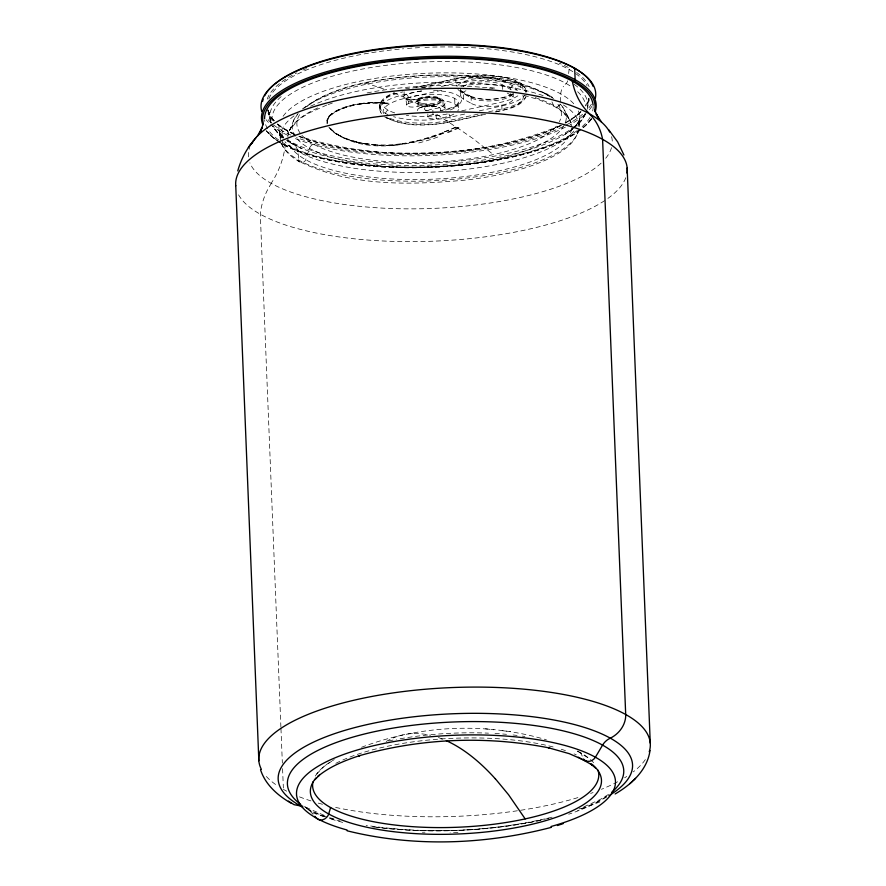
<?xml version="1.0" encoding="UTF-8"?>
<svg xmlns="http://www.w3.org/2000/svg" width="886" height="886" viewBox="0 0 886 886"><rect width="100%" height="100%" fill="white"/><g stroke="black" fill="none" stroke-linecap="round" stroke-linejoin="round"><path stroke-width="0.66" stroke-dasharray="4.43 3.32" d="M328.684 117.24L327.421 120.252L327.643 123.974L327.432 120.662L328.817 117.052M417.228 101.835L417.173 100.506M440.386 99.597L440.431 100.926M380.05 103.839L379.895 110.03L381.467 113.796M560.329 101.812L560.738 93.905A12.249 10.178 -60.9 0 1 563.086 86.972L563.507 86.319M579.067 126.565L578.702 123.508L579.067 126.565L579.665 117.495L579.211 121.127L579.71 118.646L577.772 123.553L579.012 121.072L575.612 125.989L577.45 123.907L573.552 127.828M379.895 104.338L379.773 107.051C379.274 99.243 387.968 95.3 393.949 92.897M568.624 73.549L569.1 69.462A1.152 0.964 -60.9 0 1 570.086 68.432A162.271 53.37 -2.3 0 0 559.177 63.172M587.352 109.155L588.88 98.601L585.912 105.412M495.938 111.968C506.227 109.188 520.58 107.76 525.863 96.984M525.952 96.707L525.708 97.471M577.539 133.797L578.514 130.751C574.66 144.263 561.469 152.104 549.774 158.206C524.102 170.477 495.839 176.192 467.786 179.88C411.026 185.119 349.283 187.245 297.275 160.421L300.044 162.072A4.208 3.5 -60.9 0 0 304.983 160.997A3.5 2.913 -60.9 0 0 305.714 159.713L309.447 148.327A6.113 5.083 -60.9 0 1 313.522 144.196M586.034 112.998L581.094 121.216L576.365 125.989M298.161 113.286L293.742 120.208L289.467 130.607L291.394 127.196L289.622 130.076L297.286 120.961L296.511 121.57L302.314 117.14L309.347 112.876L326.801 105.013M328.839 117.45L329.271 116.874M591.649 118.912C578.292 136.145 556.596 143.787 536.661 150.598C500.025 161.872 461.628 166.524 423.408 167.653C388.356 168.373 352.982 166.18 318.849 157.763C299.955 152.414 278.979 146.456 266.099 130.563M328.806 116.742L326.956 120.175L326.989 123.896M316.734 773.932L323.368 766.999L332.959 760.365M559.188 105.567L559.587 105.057A3.322 2.758 -60.9 0 0 560.018 104.227M329.404 116.287C337.821 109.011 350.07 105.567 361.311 104.05A38.707 12.758 -6.5 0 1 382.309 103.263A34.255 11.164 -6.3 0 1 387.835 103.828C369.085 101.115 345.208 102.997 329.57 116.099M328.95 116.155C337.488 107.793 350.036 105.334 361.399 103.452M580.74 111.968L578.957 113.641L580.784 111.935A161.108 52.983 -2.3 0 1 565.766 122.966M581.039 111.381L575.346 116.332L565.013 123.01M302.458 108.956C337.666 82.32 384.38 78.433 426.963 75.232C469.469 74.801 515.674 75.199 553.196 97.792M572.533 129.112L565.434 134.096L572.577 128.813M574.239 127.728L569.155 131.704L572.345 129.267M511.388 94.414L511.798 94.149C499.981 100.251 480.943 101.281 468.816 95.334L470.743 96.663A2.569 2.137 -60.9 0 1 471.097 97.814L471.33 103.452A22.438 7.376 -2.3 0 0 501.808 105.235A22.438 7.376 -2.3 0 0 510.524 94.88L510.347 90.361M608.538 794.41L600.088 799.526L579.112 808.984M386.196 741.493C394.613 736.521 404.293 733.73 414.083 733.508M559.664 125.845C479.049 158.76 383.228 162.548 300.166 136.522M599.855 801.919L577.617 810.413M419.931 107.693L424.383 106.364L421.204 107.173M443.144 132.678L421.315 139.755L400.993 144.019M443.078 133.11L434.76 136.079M443.332 132.944C423.752 140.176 403.13 145.825 382.087 145.481M443.377 133.332L436.687 135.746M420.573 107.483L421.658 107.084M328.086 104.57L333.225 102.809M361.521 747.286C420.208 724.981 486.104 721.99 546.385 739.799M431.404 137.496C398.766 147.851 355.585 152.901 328.673 127.44M422.212 106.929L423.53 106.597M552.078 817.18C491.453 831.832 427.849 834.546 366.173 825.353M414.382 141.904L395.012 145.116M412.677 88.013L456.556 78.411C473.091 75.033 490.39 74.49 506.958 77.946C514.389 79.862 526.018 82.763 526.118 92.266M416.099 87.504L457.242 78.511A44.245 14.553 -2.3 0 1 504.378 77.691A44.245 14.553 -2.3 0 1 522.253 91.435M422.633 87.57L455.814 80.305A47.401 15.594 -2.3 0 1 526.162 90.959M421.426 90.848L404.182 94.614A47.401 15.594 -2.3 0 0 382.287 114.006M441.339 86.485L455.936 83.295A47.401 15.594 -2.3 0 1 525.077 90.926M383.461 113.541A44.245 14.553 -2.3 0 1 405.821 98.124L444.307 89.707M461.695 110.85L500.18 102.422A44.245 14.553 -2.3 0 0 517.834 95.843M464.663 114.061L450.066 117.251A47.401 15.594 -2.3 0 1 393.583 116.675M479.26 110.872L501.83 105.932A47.401 15.594 -2.3 0 0 524.368 95.777M478.052 114.15L450.188 120.241A47.401 15.594 -2.3 0 1 388.013 117.605M488.673 111.824L501.941 108.923A47.401 15.594 -2.3 0 0 525.586 97.15M386.872 117.428A44.245 14.553 -2.3 0 0 448.759 122.046L484.598 114.205M495.208 111.88L500.524 110.717A3.444 1.539 77.7 0 0 501.343 110.761L501.819 110.041A2.569 1.152 77.7 0 0 501.941 108.923L501.83 105.932A2.569 1.152 77.7 0 0 501.609 104.614L501.044 103.319A3.444 1.539 77.7 0 0 500.18 102.422M485.572 114.239C453.51 121.094 416.021 133.221 384.646 116.919M540.593 820.425C486.768 831.378 431.139 833.837 376.572 827.413M440.342 110.783L453.001 107.272L457.098 104.825L458.405 102.3L458.494 107.815M425.236 106.287L424.15 106.475L428.082 105.91M427.838 105.977L426.354 106.143L427.495 106.021M405.655 88.633L409.465 88.29M394.469 145.171L391.767 145.382M420.983 87.504L431.272 87.038M391.224 145.415L378.953 145.503L366.671 144.241A71.611 24.93 -4 0 1 361.333 143.244L356.25 142.148M430.12 105.888L428.658 105.943L429.832 105.91M432.124 105.943L430.984 105.91L436.931 106.553L431.892 105.866M377.458 145.016C360.713 143.299 341.309 140.83 329.625 127.407M433.243 106.021L434.472 106.143M485.439 728.813L493.812 729.776M502.129 730.684L510.303 731.615M372.574 826.926L375.243 827.247M435.336 106.287L436.377 106.475M358.874 142.701C347.999 140.11 336.148 136.522 328.905 127.407M524.091 95.334L538.987 99.708L554.68 106.597L561.181 110.672L560.362 110.13L568.89 118.58L565.755 112.788L571.171 123.032L563.153 107.693L560.694 104.614M329.382 818.276L340.069 820.979M324.354 816.792L310.776 812.218M324.176 815.353L305.781 807.29M294.551 134.14L283.598 128.337L277.44 123.885M427.473 110.606L427.218 110.44A3.444 2.868 -60.9 0 0 425.69 110.34M577.439 751.14L589.722 758.903M286.521 140.342L302.004 148.748L287.297 140.553M457.663 85.997A25.594 8.417 -2.3 0 1 478.617 78.4A25.594 8.417 -2.3 0 1 505.208 81.667L512.95 85.975A25.594 8.417 -2.3 0 1 516.106 90.56M511.2 89.796A22.438 7.376 -2.3 0 0 510.292 89.242L502.55 84.923A22.438 7.376 -2.3 0 0 482.704 81.833A22.438 7.376 -2.3 0 0 463.112 86.485M507.202 93.03L510.524 94.88M457.929 89.353A25.594 8.417 -2.3 0 0 460.487 91.446L468.229 95.766A25.594 8.417 -2.3 0 0 490.877 99.287A25.594 8.417 -2.3 0 0 513.227 93.982M460.764 95.732L460.454 89.619L460.875 91.302L460.399 89.851L463.001 92.343A2.569 2.137 -60.9 0 1 463.356 93.495L463.577 99.143L471.33 103.452M427.672 110.684L427.971 110.783A6.711 2.204 -2.3 0 1 432.8 109.011A16.026 5.272 -2.3 0 0 442.934 100.971L443.166 106.608M338.884 135.536L333.479 131.815L329.393 127.462M437.186 114.604L456.689 127.451M305.094 806.913L307.265 808.265L305.061 806.858M456.766 127.418L472.969 138.537L493.358 154.596M283.741 137.574L281.969 136.079L283.952 138.006M283.287 138.061L278.126 133.686L272.5 126M274.095 120.706L270.861 116.764L267.771 109.654M313.013 814.334L308.561 809.461A15.926 13.246 -60.9 0 0 304.441 806.692M283.177 137.075L280.087 133.376L281.515 135.757L279.101 131.017L280.397 135.004L279.101 131.017M386.141 117.639L387.116 118.436A3.444 2.868 -60.9 0 0 388.644 118.536M267.672 109.299L270.95 116.908M269.477 114.405L268.181 110.916M551.923 101.879L553.628 105.467A3.5 2.913 -60.9 0 0 554.437 106.442A4.231 3.522 -60.9 0 0 559.166 105.545M580.762 752.823L582.213 756.101M281.261 142.989C284.24 151.617 292.912 158.118 299.833 161.894A3.322 2.758 -60.9 0 1 299.014 160.288L297.818 151.44A12.249 10.178 -60.9 0 0 294.949 145.636L294.484 145.182A14.242 11.839 -60.9 0 0 291.715 143.521M327.078 123.874C325.339 113.153 339.604 109.942 347.401 106.785C360.536 102.787 375.409 102.377 388.278 103.208M268.059 110.949L271.094 123.209A159.148 52.34 -2.3 0 1 283.022 95.068M287.651 131.039L288.448 134.849M279.245 131.449L280.563 140.42M280.22 136.843L280.308 138.205M445.16 108.845L444.318 101.369L442.048 99.276L437.584 97.637L428.614 96.962L413.995 99.575L406.021 98.612L406.884 99.365A2.569 2.137 -60.9 0 1 407.25 100.517M327.399 122.877L327.322 121.005M520.226 84.059L520.348 87.049M513.116 92.642L513.348 98.28M502.727 89.431L502.55 84.923A2.569 2.137 -60.9 0 1 502.816 83.638L503.713 82.431A3.444 2.868 -60.9 0 1 505.208 81.667M454.662 98.401L454.895 104.05M438.924 97.837L438.98 99.166M436.089 114.316L436.266 118.824A6.711 2.204 -2.3 0 1 428.137 117.506A6.711 2.204 -2.3 0 1 433.032 114.659A16.026 5.272 -2.3 0 0 436.421 114.117M433.032 114.659L432.8 109.011A2.569 0.554 83.3 0 0 432.667 107.682L432.368 106.353A3.444 0.742 83.3 0 0 431.936 105.379A12.869 4.231 -2.3 0 0 440.065 98.922A12.869 4.231 -2.3 0 0 419.875 98.667A9.879 3.245 -2.3 0 1 405.921 99.099A9.879 3.245 -2.3 0 1 406.131 94.492A32.616 10.732 -2.3 0 1 424.372 90.904M427.849 113.984L427.938 116.974M418.635 102.278L418.69 103.596M406.131 94.492A3.444 2.237 70.4 0 1 407.35 95.289L408.136 96.519A2.569 1.661 70.4 0 1 408.435 97.814L408.667 103.452A6.711 2.204 -2.3 0 0 408.524 106.586A6.711 2.204 -2.3 0 0 418.015 106.287L417.782 100.65A2.569 1.661 70.4 0 1 417.982 99.509L418.69 98.734A3.444 2.237 70.4 0 1 419.875 98.667M404.06 91.635L404.182 94.614A2.569 1.152 77.7 0 0 404.404 95.932L404.957 97.227A3.444 1.539 77.7 0 0 405.821 98.124M282.08 132.413L282.534 143.698A1.13 0.941 -60.9 0 0 283.609 144.429M280.906 727.173L260.307 214.224A58.255 48.431 -60.9 0 1 271.304 183.435M280.962 728.558L282.357 763.123M282.579 768.649L283.354 788.008M406.63 105.168L405.91 98.567A3.444 2.868 -60.9 0 0 404.381 98.468M584.849 113.74A157.055 51.654 -2.3 0 1 574.549 127.54M572.777 129.002A157.055 51.654 -2.3 0 1 431.737 165.073A157.055 51.654 -2.3 0 1 287.396 140.918M283.155 137.895A157.055 51.654 -2.3 0 1 273.298 125.779M272.035 120.662A157.055 51.654 -2.3 0 1 394.115 64.346A157.055 51.654 -2.3 0 1 572.389 87.415M577.672 91.712A157.055 51.654 -2.3 0 1 585.613 105.046M567.76 80.781A4.231 3.522 -60.9 0 1 566.088 83.461A14.242 11.839 -60.9 0 0 563.507 86.319M291.727 143.488A4.231 3.522 -60.9 0 1 289.755 141.206M585.402 114.283A159.148 52.34 -2.3 0 1 452.746 161.706A159.148 52.34 -2.3 0 1 287.529 139.899M283.409 137.208A159.148 52.34 -2.3 0 1 272.6 126.222M574.194 84.358A159.148 52.34 -2.3 0 1 587.418 108.867M591.527 118.802A167.487 55.076 -2.3 0 1 429.721 166.778A167.487 55.076 -2.3 0 1 266.575 131.006M591.183 118.613A166.302 54.688 -2.3 0 1 450.498 166.169A166.302 54.688 -2.3 0 1 281.261 143.1M276.953 140.298A166.302 54.688 -2.3 0 1 267.007 130.873M588.946 98.313A161.108 52.983 -2.3 0 1 585.613 105.999M561.336 125.38A161.108 52.983 -2.3 0 1 298.959 136.422M295.248 134.827A161.108 52.983 -2.3 0 1 277.429 124.095M273.918 120.74A161.108 52.983 -2.3 0 1 267.904 110.241M268.823 98.9A161.108 52.983 -2.3 0 1 403.573 48.752M407.482 48.431A161.108 52.983 -2.3 0 1 419.532 47.634M424.926 47.368A161.108 52.983 -2.3 0 1 587.064 85.632M286.599 130.452A1.152 0.964 -60.9 0 1 287.673 131.028M589.467 99.664A162.271 53.37 -2.3 0 1 585.978 106.298M580.817 112.123A162.271 53.37 -2.3 0 1 565.645 122.91M561.115 125.314A162.271 53.37 -2.3 0 1 298.626 136.101M294.241 134.24A162.271 53.37 -2.3 0 1 277.196 124.173M273.663 120.994A162.271 53.37 -2.3 0 1 268.004 113.12M267.218 99.154A162.271 53.37 -2.3 0 1 296.744 72.918M302.934 70.049A162.271 53.37 -2.3 0 1 306.368 68.587M576.598 72.464A162.271 53.37 -2.3 0 1 589.135 86.717M591.848 106.375A167.487 55.076 -2.3 0 1 589.312 109.786M583.697 115.379A167.487 55.076 -2.3 0 1 570.086 124.66M565.412 127.141A167.487 55.076 -2.3 0 1 293.344 137.806M287.607 135.259A167.487 55.076 -2.3 0 1 266.121 119.721M282.047 132.424A1.13 0.941 -60.9 0 1 283.077 131.239M591.361 104.205A166.302 54.688 -2.3 0 1 588.127 108.723M582.556 114.272A166.302 54.688 -2.3 0 1 450.996 152.813A166.302 54.688 -2.3 0 1 296.577 137.485M290.918 135.104A166.302 54.688 -2.3 0 1 266.476 117.594M459.003 127.883A141.239 40.911 -7.1 0 1 445.259 133.72M385.654 113.508A2.569 2.137 -60.9 0 1 385.919 112.212L386.817 111.005A3.444 2.868 -60.9 0 1 388.312 110.252M387.891 114.615A47.401 15.594 -2.3 0 1 402.831 91.911M447.264 113.995A44.245 14.553 -2.3 0 1 406.364 115.413M394.735 112.91A44.245 14.553 -2.3 0 1 394.68 92.997M448.859 114.084A3.444 1.539 77.7 0 1 449.291 114.648L449.844 115.944A2.569 1.152 77.7 0 1 450.066 117.262L450.188 120.241A2.569 1.152 77.7 0 1 450.066 121.36L449.579 122.08A3.444 1.539 77.7 0 1 448.759 122.035M426.531 110.728A9.879 3.245 -2.3 0 1 431.936 105.379M442.934 100.971A16.026 5.272 -2.3 0 0 417.782 100.65A6.711 2.204 -2.3 0 1 408.291 100.938A6.711 2.204 -2.3 0 1 408.435 97.814A29.459 9.691 -2.3 0 1 450.741 96.74A29.459 9.691 -2.3 0 1 447.951 110.75M418.015 106.287A16.026 5.272 -2.3 0 1 437.518 104.88A16.026 5.272 -2.3 0 1 444.473 110.672M408.667 103.452A29.459 9.691 -2.3 0 1 443.808 100.738A29.459 9.691 -2.3 0 1 457.752 110.96M453.809 114.095A29.459 9.691 -2.3 0 1 436.266 118.824M315.327 776.07A143.189 47.091 -2.3 0 1 334.255 759.612M388.699 740.951A143.189 47.091 -2.3 0 1 396.407 739.433M400.151 738.758A143.189 47.091 -2.3 0 1 488.474 733.154M494.986 733.475A143.189 47.091 -2.3 0 1 506.482 734.317M513.06 734.97A143.189 47.091 -2.3 0 1 517.081 735.435M522.352 736.111A143.189 47.091 -2.3 0 1 524.911 736.476M577.506 751.118A143.189 47.091 -2.3 0 1 595.06 764.529M606.611 796.237A168.296 55.342 -2.3 0 1 568.712 814.212M457.973 832.585A168.296 55.342 -2.3 0 1 450.066 832.84M425.003 832.851A168.296 55.342 -2.3 0 1 422.378 832.774M342.694 822.396A168.296 55.342 -2.3 0 1 329.359 818.42M324.641 816.748A168.296 55.342 -2.3 0 1 306.179 808.076M606.589 797.046A177.333 58.321 -2.3 0 1 580.729 808.796M548.921 818.254A177.333 58.321 -2.3 0 1 372.796 826.638M333.856 818.874A177.333 58.321 -2.3 0 1 306.301 808.94M645.329 759.59A195.928 64.434 -2.3 0 1 633.291 771.85M626.745 776.457A195.928 64.434 -2.3 0 1 624.597 777.808M617.62 781.784A195.928 64.434 -2.3 0 1 601.428 789.315M593.055 792.56A195.928 64.434 -2.3 0 1 590.63 793.424M577.916 797.599A195.928 64.434 -2.3 0 1 332.97 806.836M322.493 804.278A195.928 64.434 -2.3 0 1 316.18 802.517M310.975 800.922A195.928 64.434 -2.3 0 1 296.134 795.506M286.71 791.154A195.928 64.434 -2.3 0 1 283.409 789.393M275.557 784.475A195.928 64.434 -2.3 0 1 264.582 774.342M625.749 177.754A195.928 64.434 -2.3 0 1 606.976 199.062M604.684 200.613A195.928 64.434 -2.3 0 1 400.095 241.546A195.928 64.434 -2.3 0 1 238.256 194.156M611.517 147.63A182.106 59.894 -2.3 0 1 605.293 158.771M601.129 163.135A182.106 59.894 -2.3 0 1 410.163 208.863A182.106 59.894 -2.3 0 1 249.874 162.825M248.423 156.888A182.106 59.894 -2.3 0 1 249.498 148.294M611.562 136.699A182.106 59.894 -2.3 0 1 612.281 142.712M285.392 144.097A74.933 62.308 -60.9 0 1 271.16 183.324M593.155 106.553A164.397 54.068 -2.3 0 1 592.114 112.943M590.032 117.417A164.397 54.068 -2.3 0 1 581.338 127.374M577.473 130.43A164.397 54.068 -2.3 0 1 431.881 166.668A164.397 54.068 -2.3 0 1 282.944 142.757M278.68 139.988A164.397 54.068 -2.3 0 1 268.857 130.663M267.517 128.636A164.397 54.068 -2.3 0 1 264.67 120.186M578.392 110.905A150.498 49.494 -2.3 0 1 577.373 125.978M573.884 131.095A150.498 49.494 -2.3 0 1 429.843 172.183A150.498 49.494 -2.3 0 1 284.993 141.804M282.003 137.972A150.498 49.494 -2.3 0 1 279.278 124.483M283.088 116.287A150.498 49.494 -2.3 0 1 427.041 73.228A150.498 49.494 -2.3 0 1 574.35 104.426M563.385 104.969A149.535 49.173 -2.3 0 1 473.246 177.211A149.535 49.173 -2.3 0 1 281.482 143.399M280.275 138.526A149.535 49.173 -2.3 0 1 294.019 115.9M310.598 106.22A149.535 49.173 -2.3 0 1 544.868 96.242M571.448 128.492A141.904 46.67 -2.3 0 1 430.308 179.271A141.904 46.67 -2.3 0 1 287.928 139.069M287.895 136.688A141.904 46.67 -2.3 0 1 320.012 106.907M367.081 92.919A141.904 46.67 -2.3 0 1 482.505 87.36M489.194 88.068A141.904 46.67 -2.3 0 1 493.148 88.556M535.233 97.626A141.904 46.67 -2.3 0 1 571.415 126.111M560.173 104.083A137.153 45.108 -2.3 0 1 565.268 122.8M564.216 125.136A137.153 45.108 -2.3 0 1 398.467 167.21A137.153 45.108 -2.3 0 1 297.474 114.438M303.887 108.369A137.153 45.108 -2.3 0 1 427.938 77.027A137.153 45.108 -2.3 0 1 553.54 98.645M544.724 93.606A6.113 5.083 -60.9 0 1 549.11 95.865M557.936 104.349A132.346 43.525 -2.3 0 1 559.365 121.736M556.286 126.233A132.346 43.525 -2.3 0 1 428.99 162.382A132.346 43.525 -2.3 0 1 301.882 135.259M300.299 133.299A132.346 43.525 -2.3 0 1 301.063 112.533M307.254 106.276A132.346 43.525 -2.3 0 1 427.916 75.31A132.346 43.525 -2.3 0 1 550.029 96.851M364.888 83.051A915.415 409.841 77.7 0 1 385.344 89.652M393.838 92.941A915.415 409.841 77.7 0 1 423.131 106.697M455.902 127.086A141.295 39.693 -7.7 0 1 442.147 132.701M417.683 110.717A11.618 3.821 -2.3 0 1 430.518 105.899A11.618 3.821 -2.3 0 1 439.932 110.783M414.094 733.586A293.244 131.294 77.7 0 1 430.53 735.314M438.393 737.562A293.244 131.294 77.7 0 1 444.052 739.71M458.594 127.296A140.597 40.734 -7.1 0 1 445.049 133.066M400.86 143.765A44.976 16.491 -4.8 0 1 377.624 144.828M388.201 103.241A34.864 11.363 -6.3 0 0 382.641 102.665A39.361 12.98 -6.5 0 0 361.422 103.496M366.128 143.964A73.128 25.362 -3.9 0 1 359.007 142.635M376.207 144.817A61.466 21.641 -4.1 0 1 366.538 143.709M382.198 145.304A49.062 17.941 -4.6 0 1 375.996 145.016M335.838 763.333A145.681 47.91 -2.3 0 1 554.946 747.441M561.248 749.257A145.681 47.91 -2.3 0 1 565.933 750.796M574.095 753.897A145.681 47.91 -2.3 0 1 576.31 754.861M512.95 85.986A3.444 2.868 -60.9 0 0 511.455 86.739L510.557 87.947A2.569 2.137 -60.9 0 0 510.292 89.242M460.487 91.457A3.444 2.868 -60.9 0 1 462.016 91.546L469.757 95.865A3.444 2.868 -60.9 0 0 468.229 95.766M457.242 78.511A3.444 1.539 77.7 0 0 456.423 78.466L455.936 79.186A2.569 1.152 77.7 0 0 455.814 80.305L455.936 83.295A2.569 1.152 77.7 0 0 456.157 84.613L456.722 85.898A3.444 1.539 77.7 0 0 456.999 86.296M522.884 95.3A44.245 14.553 -2.3 0 1 500.524 110.717M461.13 86.086A44.245 14.553 -2.3 0 1 517.69 90.306M463.577 99.143A22.438 7.376 -2.3 0 1 467.321 90.206M482.505 87.492A22.438 7.376 -2.3 0 1 497.389 88.633M512.772 94.016A22.438 7.376 -2.3 0 1 494.41 100.672A22.438 7.376 -2.3 0 1 471.097 97.814L463.356 93.495A22.438 7.376 -2.3 0 1 460.587 89.486M433.586 90.593A32.616 10.732 -2.3 0 1 461.141 98.8A32.616 10.732 -2.3 0 1 441.904 110.75M455.504 127.296A140.597 39.482 -7.7 0 1 441.881 132.867M436.388 135.658A121.88 36.514 -6.8 0 1 431.117 137.408M356.958 141.838A82.232 27.732 -3.1 0 1 339.571 135.381M437.762 137.031A99.874 33.646 -5.4 0 1 416.863 143.421M526.107 90.516L525.952 92.188L526.107 90.516M274.018 120.839L271.094 117.196L274.018 120.839M380.382 108.768L379.74 105.877L380.382 108.768M271.094 123.209L269.765 116.254L271.094 123.209M422.323 104.781A11.618 3.821 -2.3 0 0 440.408 101.237A11.618 3.821 -2.3 0 0 423.763 98.124A11.618 3.821 -2.3 0 0 422.323 104.781M422.268 103.452A11.618 3.821 -2.3 0 0 440.353 99.908A11.618 3.821 -2.3 0 0 423.707 96.796A11.618 3.821 -2.3 0 0 422.268 103.452"/><path stroke-width="1.33" d="M650.025 750.475C647.334 770.067 631.397 784.498 615.139 793.967M330.611 807.567L328.673 813.968A6.855 5.704 -60.9 0 1 327.621 816.172L326.646 817.379A8.351 6.944 -60.9 0 1 316.568 818.243M237.758 170.909C240.848 159.989 246.064 149.668 253.363 140.94M260.329 131.936L263.275 123.774M260.34 132.003L262.09 127.573L257.35 136.256M602.569 745.126L595.403 757.231A8.351 6.944 -60.9 0 1 585.524 760.62M250.694 144.507L248.39 147.519L256.076 137.54M314.918 779.702L319.547 775.051L317.985 776.313C330.179 766.235 345.152 760.387 360.015 755.492L358.653 755.913C420.407 738.149 486.735 735.469 549.741 748.039L548.356 747.74L569.266 753.665L586.167 761.096M629.846 783.667L632.305 781.397M633.025 780.71L635.539 778.384M557.416 825.53L563.153 823.637M551.435 827.336C485.096 844.668 413.862 847.426 347.102 830.791M578.137 757.153L592.269 765.017L590.619 763.887L595.691 768.151M585.447 760.753L584.383 759.989A6.855 5.704 -60.9 0 1 583.564 759.014M290.962 803.115C277.75 795.506 265.268 784.619 260.517 769.657M288.459 801.121L294.03 804.665L300.454 805.928A15.926 13.246 -60.9 0 1 302.768 806.227M314.796 816.283L316.568 818.232M495.363 778.772L508.575 794.764L525.176 818.897M608.693 129.766L617.675 141.937L623.921 155.017M601.516 122.08L596.101 113.818L598.825 119.156L594.727 110.13M627.155 167.975L650.258 743.132M575.136 79.674L574.682 68.399A1.13 0.941 -60.9 0 0 573.607 67.668M235.742 185.595L258.845 760.753M262.887 124.782A167.487 55.076 -2.3 0 1 427.406 56.626A167.487 55.076 -2.3 0 1 595.126 111.946M575.169 79.674A1.13 0.941 -60.9 0 1 574.139 80.859M263.375 123.531A166.302 54.688 -2.3 0 1 427.362 58.011A166.302 54.688 -2.3 0 1 594.628 110.672M261.702 111.337A167.487 55.076 -2.3 0 1 426.864 45.341A167.487 55.076 -2.3 0 1 595.314 98.39M262.588 101.414A166.302 54.688 -2.3 0 1 263.22 99.154M264.692 95.754A166.302 54.688 -2.3 0 1 432.047 44.566A166.302 54.688 -2.3 0 1 593.111 86.407M597.984 770.155A143.189 47.091 -2.3 0 1 458.062 827.225A143.189 47.091 -2.3 0 1 312.968 781.917M592.092 764.308A145.681 47.91 -2.3 0 1 461.971 833.815A145.681 47.91 -2.3 0 1 315.948 777.974M347.024 829.983A159.602 52.484 -2.3 0 1 346.282 753.532A159.602 52.484 -2.3 0 1 578.126 749.578A159.602 52.484 -2.3 0 1 551.037 826.505M300.786 804.488A168.296 55.342 -2.3 0 1 453.887 721.968A168.296 55.342 -2.3 0 1 611.639 792.339M602.535 745.104A15.926 13.246 -60.9 0 1 610.277 738.204C617.675 734.572 623.611 727.694 625.283 719.532A19.691 16.369 -60.9 0 0 625.693 714.504L602.591 139.335A58.255 48.431 -60.9 0 0 589.334 113.851M302.713 807.146A177.333 58.321 -2.3 0 1 340.578 731.681A177.333 58.321 -2.3 0 1 568.779 723.131A177.333 58.321 -2.3 0 1 608.892 795.683M261.359 769.325A195.928 64.434 -2.3 0 1 449.003 687.691A195.928 64.434 -2.3 0 1 649.228 751.804M235.754 185.717A195.928 64.434 -2.3 0 1 433.564 112.234A195.928 64.434 -2.3 0 1 626.967 173.102M251.679 143.543A182.106 59.894 -2.3 0 1 432.368 88.578A182.106 59.894 -2.3 0 1 609.69 132.047M589.467 113.685A74.933 62.308 -60.9 0 1 572.367 81.313M264.593 118.813A164.397 54.068 -2.3 0 1 426.044 58.686A164.397 54.068 -2.3 0 1 593.088 105.179M446.322 740.696A293.244 131.294 77.7 0 1 495.352 778.838"/></g></svg>
